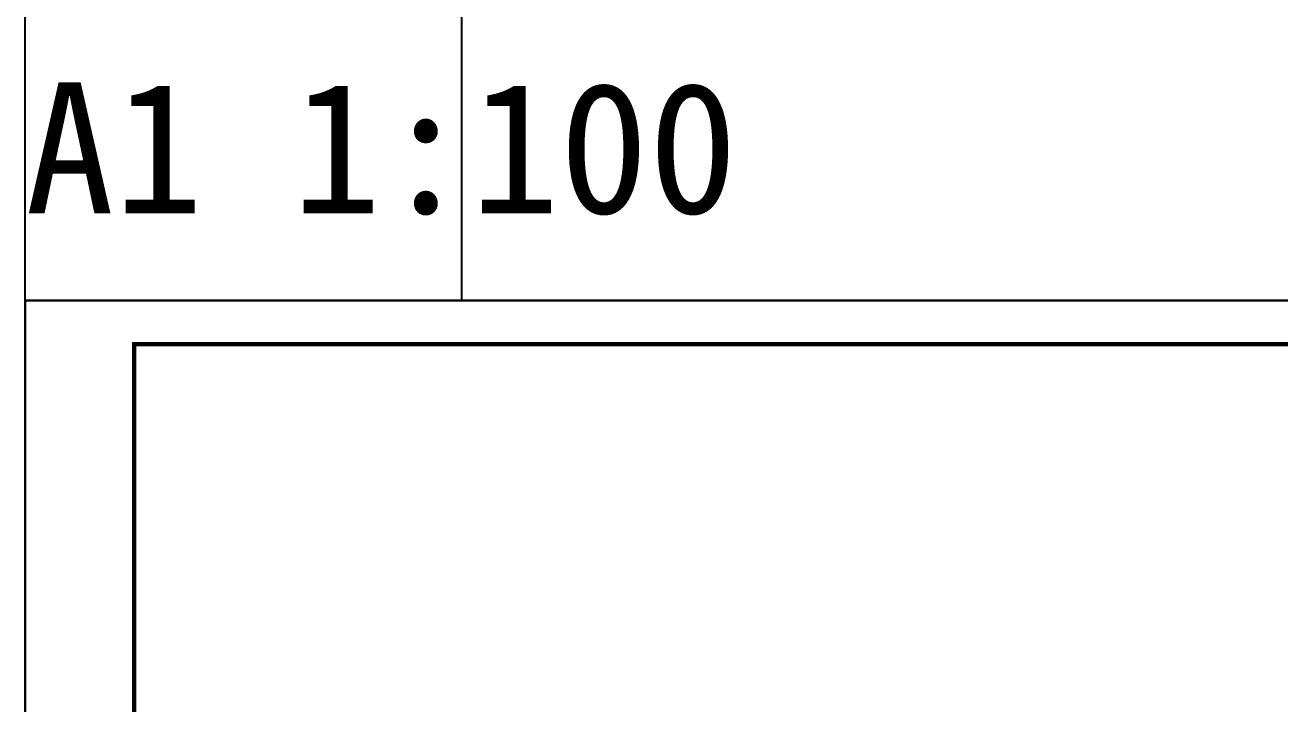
# Model space of a CAD drawing. Extents: x 393367 to 3005760, y 4998 to 826018.
# Drawn here: x 2480869 to 2509626, y 231123 to 246675 of the extents above; entities that cross this region are included whole.
import ezdxf

# ---------------------------------------------------------------- set-up
doc = ezdxf.new("R2010")
doc.units = 0
doc.header["$LTSCALE"] = 1000
doc.layers.get('0').update_dxf_attribs({"linetype": 'CONTINUOUS'})
doc.layers.add('-TK', color=7, linetype='CONTINUOUS')
doc.layers.add('DIM', color=3, linetype='CONTINUOUS')
doc.layers.add('yichutu', color=7, linetype='CONTINUOUS', true_color=0xffffff, plot=False)

# ---------------------------------------------------------------- blocks, each defined once
blk = doc.blocks.new('A1')
blk.add_lwpolyline([(0, 59400), (0, 0), (84100, 0), (84100, 59400)], close=True)
at = {"const_width": 100}
blk.add_lwpolyline([(2500, 58400), (2500, 1000), (83100, 1000), (83100, 58400)], close=True, dxfattribs=at)
blk = doc.blocks.new('yct-841-594-84100-59400-100-1000')
at = {"layer": 'yichutu', "color": 7, "true_color": 0xffffff}
blk.add_lwpolyline([(0, 0), (0, 59400), (84100, 59400), (84100, 0)], close=True, dxfattribs=at)
blk.add_text('A1 1:100', height=3000, dxfattribs=at).set_placement((0, 61400))

msp = doc.modelspace()

# ---------------------------------------------------------------- linework, layer by layer
at = {"layer": 'DIM', "color": 5, "linetype": 'ByBlock'}
msp.add_lwpolyline([(2480869.24175, 250362.12225), (2490869.24175, 250362.12225), (2490869.24175, 240362.12225), (2480869.24175, 240362.12225)], close=True, dxfattribs=at)

# ---------------------------------------------------------------- block references
at = {"layer": '-TK'}
msp.add_blockref('A1', (2480869.24175, 180962.12225), dxfattribs=at)
at = {"layer": 'yichutu'}
msp.add_blockref('yct-841-594-84100-59400-100-1000', (2480869.24175, 180962.12225), dxfattribs=at)

doc.saveas('drawing.dxf')
